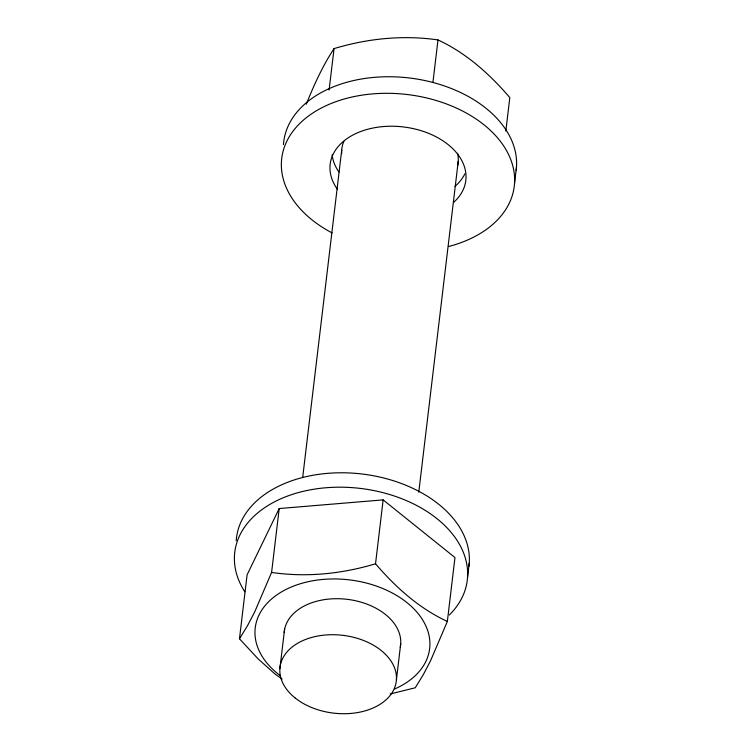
<?xml version="1.0" encoding="UTF-8"?>
<svg xmlns="http://www.w3.org/2000/svg" width="751" height="751" viewBox="0 0 751 751"><rect width="100%" height="100%" fill="white"/><g stroke="black" fill="none" stroke-linecap="round" stroke-linejoin="round"><path stroke-width="1.13" d="M282.132 679.035L274.65 673.703L258.156 658.927L239.466 638.772L247.088 574.872L279.203 508.54L383.141 499.884L454.965 557.552L447.352 621.452L430.567 660.72L423.273 674.717L415.237 687.785L390.229 693.971M239.466 638.772L247.511 625.705L254.796 611.699L271.59 572.44L279.203 508.54M329.107 90.036L334.054 48.599C367.661 38.479 403.156 34.837 437.993 39.934C466.258 53.03 489.708 74.133 509.816 97.611L505.836 130.993M279.888 668.653L284.61 629.038M302.672 477.58L341.705 150.2M447.352 621.452C419.077 608.357 395.627 587.254 375.528 563.785L383.141 499.884M432.914 82.535L437.993 39.934M396.415 679.796L400.724 643.673M418.776 492.215L458.232 161.334M467.554 577.35L469.272 562.95M514.519 183.469L516.5 166.91M306.295 104.22C313.974 84.957 322.62 65.957 334.054 48.599M375.528 563.785C341.912 573.905 306.417 577.547 271.59 572.44M337.612 189.524A68.303 45.708 6.8 0 1 357.354 132.871A68.303 45.708 6.8 0 1 445.343 142.474A68.303 45.708 6.8 0 1 453.829 202.207M464.841 173.856A68.303 45.708 6.8 0 1 455.012 186.342M338.917 172.026A68.303 45.708 6.8 0 1 332.12 154.725M332.055 232.904A117.1 78.357 6.8 0 1 314.65 111.843A117.1 78.357 6.8 0 1 492.806 132.711A117.1 78.357 6.8 0 1 448.488 246.544M283.446 144.624A117.1 78.357 6.8 0 1 407.709 77.785A117.1 78.357 6.8 0 1 516.162 170.289M244.845 591.826A117.1 78.357 6.8 0 1 359.278 488.291A117.1 78.357 6.8 0 1 449.342 614.975M236.218 540.664A117.1 78.357 6.8 0 1 360.48 473.825A117.1 78.357 6.8 0 1 468.934 566.329M341.705 153.617A58.55 39.174 6.8 0 1 343.883 141.319M457.556 153.298A58.55 39.174 6.8 0 1 457.537 165.84M280.498 675.825A87.82 58.766 6.8 0 1 283.728 590.643A87.82 58.766 6.8 0 1 410.055 605.212A87.82 58.766 6.8 0 1 394.622 688.986M284.178 632.642A58.55 39.174 6.8 0 1 347.582 599.373A58.55 39.174 6.8 0 1 400.255 647.165M295.105 697.942A58.55 39.174 6.8 0 0 393.749 689.728A58.55 39.174 6.8 0 0 325.587 634.989A58.55 39.174 6.8 0 0 295.105 697.942"/></g></svg>
